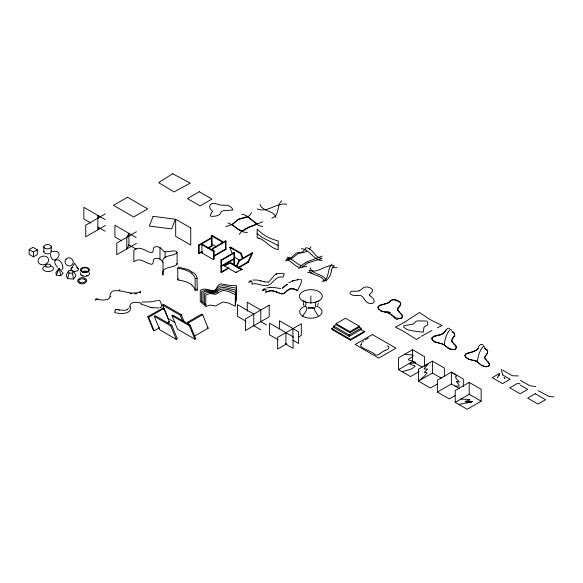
<?xml version="1.0" encoding="UTF-8"?>
<svg xmlns="http://www.w3.org/2000/svg" width="583" height="583" viewBox="0 0 583 583"><rect width="100%" height="100%" fill="white"/><g stroke="black" fill="none" stroke-linecap="round" stroke-linejoin="round"><path stroke-width="0.87" d="M130.585 306.76C131.561 314.259 121.41 314.033 116.527 312.962M454.558 335.108L452.641 338.49L454.164 336.384M267.816 291.405L265.804 292.207C266.897 289.27 264.259 287.062 262.561 290.341L264.573 289.62M129.601 307.328L130.249 304.647L131.692 303.182A4.81 2.777 0 0 1 133.361 302.526L136.4 302.293L141.56 303.065M110.741 296.987L110.821 296.514M50.415 254.305C52.47 269.55 67.482 248.992 52.455 251.564M177.101 252.607C173.093 257.088 160.726 254.152 163.014 263.487L163.014 275.11C160.726 265.775 173.093 268.719 177.101 264.23L177.094 252.41L176.656 251.659A3.695 2.135 0 0 0 175.993 251.193C172.145 250.056 168.05 252.672 164.042 251.477C161.651 249.626 159.793 245.778 155.756 246.755A2.769 1.596 0 0 0 154.743 247.046C152.09 247.964 154.415 251.994 151.762 252.731C145.772 251.863 140.022 244.955 133.835 250.224L133.835 261.847C140.022 256.586 145.772 263.494 151.762 264.354C154.415 263.625 152.09 259.588 154.743 258.677A2.769 1.596 0 0 1 155.756 258.378C158.838 257.978 161.943 259.712 162.948 262.656M67.541 278.674L69.027 273.048L68.284 271.153L71.177 270.155L73.713 271.438L75.921 275.788L73.545 278.987L67.541 278.674L66.2 275.278L68.284 271.153M128.398 308.32L127.393 309.697M303.619 302.482L303.43 304.034L303.983 305.412M487.577 352.664L487.658 351.192A5.05 3.279 -6.2 0 0 487.308 350.419L487.14 350.215M95.896 299.808L95.663 300.165L96.042 298.809M178.187 278.71L177.764 279.906L177.764 268.275L178.187 267.08L188.324 269.623L194.387 273.412A20.522 11.849 0 0 1 196.974 277.348L197.236 290.072L195.13 290.181A18.78 10.844 0 0 0 194.489 288.199L191.749 284.934M239.321 234.337L241.537 231.422L245.8 228.558M298.736 268.639L300.952 265.724L305.208 262.86M400.383 304.945L400.055 305.55L400.623 303.065A5.05 3.279 -6.2 0 0 400.266 302.293C398.24 300.223 394.662 299.181 391.958 299.954C389.852 300.821 394.363 299.079 395.558 299.91M487.432 353.043L486.71 354.245M56.274 275.067L59.24 268.238L63.124 273.434L60.727 275.686L56.274 275.067L55.917 272.436L59.24 268.238L60.727 275.686M498.997 375.467L499.405 374.541L497.284 377.718L497.744 377.369M293.628 288.898L297.673 290.618C298.562 287.259 302.584 282.529 301.163 279.41L300.748 279.607M236.166 266.475L239.008 260.404L252.096 252.847L252.621 253.153L248.365 262.255L238.352 268.034M236.691 266.781L239.533 260.71L252.621 253.153M238.6 267.284L247.841 261.949L252.096 252.847M401.439 318.005L402.489 316.642L401.978 314.944M66.156 259.122C62.272 262.962 69.085 268.778 72.292 264.456C75.761 260.586 69.26 255.194 66.083 259.209M485.187 356.373L485.202 356.344A8.031 5.874 -9.4 0 1 485.479 355.827M478.388 347.453L478.534 347.198C478.293 346.011 481.755 342.52 483.504 345.442M402.292 317.188L401.942 314.9M487.126 353.619L486.667 354.304M317.706 305.434L318.289 303.277M251.535 212.569C249.152 218.457 242.521 217.729 237.769 219.784M310.943 246.871L309.354 249.109M302.723 316.205C304.115 313.414 307.795 309.996 306.578 307.066C303.415 306.847 309.354 301.039 302.562 300.813M486.543 354.471L484.881 357.175A3.957 2.777 -16 0 0 484.874 358.057L486.82 360.746M71.213 268.501L74.66 263.363L78.144 268.559M485.515 355.834L486.368 354.69M399.851 305.871L400.055 305.55L399.734 306.031M452.415 338.81L451.759 340.18A3.957 2.777 -16 0 0 451.752 341.062L454.244 344.283M398.619 307.503L399.457 306.41M402.168 317.378L401.308 318.07A3.002 1.734 0 0 1 400.004 318.464L396.425 318.041L393.197 316.256M73.545 278.987L72.387 273.223L73.713 271.438M398.91 307.11L397.846 309.048A3.957 2.777 -16 0 0 397.832 309.937L398.371 311.052A11.777 8.308 -20.7 0 0 398.532 311.249L398.845 311.643M399.501 306.352L399.326 306.578M446.243 329.657L445.966 330.014L447.977 328.2L449.668 328.433M453.304 337.637L453.035 337.972M398.969 307.037L399.282 306.636M445.922 330.073L446.199 329.708M361.475 343.176L362.028 342.52M216.774 290.604L219.813 287.98L223.478 287.368A10.326 5.961 0 0 1 224.849 287.499L235.962 290.21L235.962 301.834L235.219 301.702M268.799 281.844L273.653 276.342M235.831 221.547L238.44 219.274A7.018 6.289 61 0 1 239.234 218.865L242.244 218.137M235.692 221.686L232.26 224.725L238.578 229.432L242.477 231.189L248.752 227.516L257.577 224.025L246.944 216.584L242.331 218.122M217.204 291.777C222.174 286.268 230.045 290.334 235.641 292.469L235.641 304.093L234.985 303.911M216.993 291.988L214.238 293.264L208.277 292.418A5.291 3.053 0 0 0 206.411 292.783L204.407 293.847L204.407 305.477L205.974 304.566M283.411 287.39L283.746 287.062L283.287 287.506M283.615 287.193L285.094 285.823A19.618 11.325 0 0 1 286.166 284.992L287.098 284.402M283.87 286.938L287.412 284.227M283.076 287.711L282.464 288.272L283.054 287.732M359.011 290.91A4.759 2.747 0 0 0 360.6 290.094L361.008 289.802A11.769 6.799 0 0 0 361.198 289.627L364.076 287.179L367.407 286.996A7.732 4.467 0 0 1 368.762 287.317C370.591 287.878 373.652 289.343 372.231 291.566A7.805 4.504 0 0 1 371.947 291.988L371.663 292.331A11.31 6.53 0 0 1 371.539 292.462L370.46 293.497A6.799 3.928 0 0 0 369.731 294.451M362.874 341.645L363.668 340.946M488.773 365.927L489.523 364.769L489.203 363.362M285.874 291.857L286.647 291.15M286.523 291.26L287.572 290.334M476.952 349.516L478.322 348.415M286.727 291.077L289.955 288.869L293.489 288.862M389.801 301.498L389.145 302.067L391.149 300.383L390.1 301.229M444.873 331.64L443.371 332.929L444.669 331.807M478.49 348.321L476.486 349.938M477.083 349.399L475.721 350.551M285.59 292.119L284.97 292.651M285.459 292.229L285.167 292.491M379.978 353.67L380.684 353.065A19.035 10.99 0 0 1 382.951 351.607L385.305 350.376M379.89 353.75L379.628 353.976A12.928 7.462 0 0 1 378.564 354.792L376.122 355.04A6.807 3.928 0 0 1 375.357 354.704A18.277 10.552 0 0 1 374.395 354.18C372.683 351.309 357.313 347.446 361.176 344.327M488.882 365.84L489.494 364.062L487.927 361.832M287.652 290.261C290.465 287.434 294.677 288.847 297.673 290.618M444.771 331.727L445.689 331.166M389.072 302.125L387.061 303.335M273.893 275.453L277.741 273.522L282.901 273.34M284.562 292.972L284.854 292.746L284.438 293.06M442.883 333.323L443.35 332.951L441.003 334.453M268.063 282.464L268.442 282.172M237.849 219.674L231.968 224.462L225.73 226.751M475.859 350.449L470.714 352.431M283.702 273.689L284.198 273.893L282.952 277.129C277.668 275.562 274.6 280.583 271.102 283.447C265.396 289.081 258.174 281.924 251.914 284.191C253.015 281.254 250.369 279.046 248.671 282.318L251.411 281.451M404.923 321.976L419.549 312.517L430.057 319.579L442.082 325.496L437.418 327.814M215.652 291.719C211.702 293.635 206.863 289.212 203.03 292.688L203.03 304.319L205.041 303.357M404.689 322.137L395.478 327.172L402.868 330.911L416.532 339.488L418.383 338.278M421.29 336.355L431.821 330.51M420.154 337.112L418.856 337.972M361.285 344.262L361.766 343.955M288.716 282.791L292.753 280.897M365.177 339.86L365.76 339.51M271.846 218.122C280.029 215.513 276.466 205.056 281.764 200.727M322.108 281.523C330.291 278.914 326.728 268.457 332.026 264.128M29.15 249.56L33.034 247.323L37.305 249.786L37.305 254.618L33.42 256.863L29.15 254.392L29.15 249.56L33.42 252.031L37.305 249.786M105.355 213.844L85.723 225.184L85.723 236.815L105.355 225.475M136.4 231.772L116.768 243.111L116.768 254.735L136.4 243.403M211.316 235.721L211.935 235.364L222.633 241.537L222.006 241.894L211.316 235.721L211.316 238.44M202.199 251.776L199.16 253.532L198.599 253.211L198.599 245.064L211.527 237.602L212.081 237.922L212.081 246.07L208.284 248.263M198.599 245.064L199.16 245.385L212.081 237.922M201.915 244.794L202.651 244.372L214.165 251.018L214.165 259.165L213.429 259.588L201.915 252.942L201.915 244.794L213.429 251.441L214.165 251.018M198.599 253.211L201.638 251.455M207.723 247.943L211.527 245.749L212.081 246.07M201.915 252.942L202.651 252.519M212.416 250.275L212.416 248.467L225.504 240.91L226.036 241.209L226.036 249.356L213.713 256.469M212.416 248.467L212.941 248.773L226.036 241.209M213.954 255.726L225.504 249.058L226.036 249.356M232.369 253.634L229.811 247.374L230.438 247.017L241.136 253.19L243.366 258.663M229.09 268.093L221.489 272.48L220.935 272.159L220.935 260.047L233.856 252.585L234.417 252.905L234.417 265.017L233.856 264.697L233.856 252.585M220.935 260.047L221.489 260.368L234.417 252.905M229.811 247.374L240.509 253.554L241.136 253.19M224.244 265.833L230.722 262.671L242.236 269.317L241.5 269.747L229.986 263.093L224.244 265.833L235.758 272.487L242.236 269.317M229.986 263.093L230.722 262.671M175.046 322.523L168.137 318.529L162.591 305.018L163.604 304.435L181.255 314.631L184.192 321.78M220.935 272.159L228.536 267.772M159.531 327.69L154.174 330.787L153.314 330.291L147.761 316.773L163.072 307.933L163.932 308.436L169.485 321.947L167.19 323.274M147.761 316.773L148.621 317.276L163.932 308.436M154.233 316.321L155.253 315.731L171.774 325.27L177.327 338.781L176.306 339.372L159.786 329.832L154.233 316.321L170.753 325.861L176.306 339.372M235.758 272.487L236.501 272.057M171.97 315.651L172.816 315.163L190.196 325.197L195.75 338.708L194.904 339.197L177.523 329.162L171.97 315.651L189.351 325.686L194.904 339.197M162.591 305.018L180.242 315.214L181.255 314.631M170.753 325.861L171.774 325.27M188.345 324.753L187.369 322.363L201.652 314.12L202.636 314.682L208.182 328.193L194.649 336.012M187.369 322.363L188.345 322.931L202.636 314.682M189.351 325.686L190.196 325.197M286.8 343.766L277.632 349.057L277.632 337.426L301.309 323.762L301.309 335.385L298.256 337.149M336.114 323.682L345.515 318.252L359.317 326.225L359.317 327.209L349.917 332.638L336.114 324.665L336.114 323.682L349.917 331.647L359.317 326.225M358.691 326.844L361.015 328.185L361.015 329.599L349.232 336.398L333.731 327.449L333.731 326.035L336.872 324.228M360.309 329.191L364.2 331.443L364.2 332.317L350.507 340.224L331.814 329.431L331.814 328.557L334.095 327.238M333.731 326.035L349.232 334.992L361.015 328.185M331.814 328.557L350.507 339.35L364.2 331.443M424.526 366.78L424.526 356.607L412.575 349.713L398.575 357.794L398.575 369.658L410.527 376.56L419.082 371.619M398.575 369.658L412.575 361.577L422.289 367.181M444.363 376.538L444.363 368.062L432.411 361.161L418.412 369.243L418.412 381.107L430.363 388.008L437.359 383.971M441.375 378.199L432.411 373.025L418.412 381.107L424.249 376.275L426.975 373.142L426.603 372.45L424.06 372.435L427.689 369.141L424.06 368.915L428.104 364.113L424.111 365.949M463.325 386.638L463.325 379.008L451.373 372.107L437.374 380.189L437.374 392.06L451.373 383.978L459.593 388.723M469.206 382.404L455.206 390.486L455.206 402.35L467.158 409.251L481.157 401.17L481.157 389.306L469.206 382.404L469.206 394.268L455.206 402.35M455.549 395.369L449.325 398.961L437.374 392.06M499.799 373.273L492.198 377.66L502.553 383.636L510.154 379.249L502.393 374.767M127.466 309.646L124.675 310.316L119.442 309.988M366.474 339.102L368.325 338.096M306.847 251.237L304.319 252.286L298.328 253.452L291.376 258.765L285.138 261.046M387.564 303.109L379.956 305.317L381.173 304.931M385.465 350.296C387.571 349.742 390.982 347.22 387.404 345.908M441.265 334.329L436.179 335.757M247.943 227.436L262.751 221.824M307.358 261.731L322.159 256.119M401.242 318.107L398.867 318.5M202.891 302.548L201.66 303.16L201.66 291.529L204.611 290.385A4.832 2.791 0 0 1 206.236 290.239C209.355 289.831 213.626 293.22 216.096 290.086A23.575 13.613 0 0 0 216.49 289.518C219.747 282.493 228.536 287.317 233.972 287.732A22.861 13.198 0 0 0 236.283 287.951L236.283 299.582A22.861 13.198 0 0 1 235.488 299.516M265.804 292.207L265.921 292.156A19.603 11.317 0 0 1 266.781 291.791L270.439 290.837A5.247 3.024 0 0 1 271.642 290.808L276.05 291.784M309.23 262.503L322.173 258.444C314.638 258.196 313.166 248.307 306.126 247.739L302.956 251.674L300.981 252.461L296.47 252.927L291.551 257.285L286.238 259.136C292.272 261.097 295.574 268.566 302.73 267.655L304.071 265.462L307.46 263.327A9.678 2.777 -21.1 0 1 309.209 262.481M202.046 301.185L200.282 301.994L200.282 290.37C204.946 286.851 210.434 291.915 215.142 289.999C217.095 288.308 217.284 284.934 220.075 284.14A3.258 1.88 0 0 1 221.197 283.906L230.518 285.517L236.603 285.692L236.603 297.323M293.067 280.787L299.407 279.461M292.571 280.955L293.249 280.722M318.719 301.054C312 301.273 317.757 307.008 314.776 307.292C313.319 310.09 317.247 313.712 318.558 316.452M386.238 303.634L385.735 303.787M434.772 336.143L434.335 336.289L436.099 335.779M61.871 269.645L62.92 268.406L62.643 265.775M266.147 289.226L263.72 289.897A17.556 10.137 0 0 0 262.561 290.341M313.443 308.611L313.064 308.713M264.646 289.598L265.236 289.438M402.226 371.765C406.409 370.088 412.05 369.877 415.103 366.284L414.979 365.847C396.819 360.432 429.292 365.884 408.457 359.908L408.858 358.924L412.728 356.607L413.311 355.572L410.993 354.814L404.281 354.5M468.236 353.043L465.773 354.092L468.805 352.89M358.982 290.902L358.764 290.961A5.254 3.032 0 0 1 357.998 291.099L357.007 291.194A11.558 6.668 0 0 1 356.57 291.216L355.309 291.245M434.86 336.121L437.651 335.429M381.209 304.916L381.843 304.749M468.28 353.028L469.33 352.759M472.405 352.015L469.978 352.606M313.384 307.831L308.298 307.824M157.527 300.566L150.348 301.885L142.369 302.038M385.02 303.983L383.833 304.268M468.885 352.868L470.321 352.526M382.054 304.698L382.477 304.588M382.565 304.574L383.658 304.311M469.41 352.737L469.898 352.628M266.948 287.856L272.436 287.288L280.671 288.527M437.731 335.407L439.342 335.028A7.535 3.95 -16 0 0 440.07 334.788M313.333 307.992L308.137 307.941M267.626 281.953L264.842 281.866L257.22 280.059L252.956 280.037M297.949 279.621L297.264 279.716M458.857 404.456L471.727 402.008L468.951 401.76M158.97 307.933L151.398 307.591L140.773 303.925M136.954 293.643L134.622 293.803M191.749 273.31L194.482 276.568A18.78 10.844 0 0 1 195.13 278.557L197.236 278.441M453.414 349.632C456.737 349.997 457.283 345.726 454.288 344.327M332.412 267.641L337.032 267.67M466.021 401.862L472.507 401.563L465.679 401.876M453.326 349.632L452.211 349.581M356.373 295.377L359.361 295.428A4.336 2.507 0 0 1 361.045 295.763L361.278 295.873A4.7 2.711 0 0 1 362.174 296.441L362.575 296.805A10.815 6.245 0 0 1 362.918 297.184L364.062 298.868M356.293 295.377C353.262 296.638 346.703 292.695 351.797 291.311A5.713 3.301 0 0 1 352.015 291.289L354.661 291.245M469.096 401.672L465.008 401.454L469.359 400.193L469.993 399.829L469.563 399.508L460.905 399.064M535.719 386.595L529.86 385.735L520.4 380.364M553.85 396.885L549.98 396.535A9.816 5.67 0 0 1 548.224 396.083L538.24 390.661M518.462 375.94L512.391 375.744L502.757 370.176M312.889 273.369L307.656 272.341M69.027 273.048L72.387 273.223M286.763 204.276C276.342 202.192 267.714 213.283 257.394 208.947M131.787 293.752L130.14 293.613M247.309 232.369C239.278 232.974 234.876 225.191 227.931 222.932M306.724 266.671C298.685 267.269 294.291 259.493 287.339 257.227M426.712 321.044L417.362 320.861L415.65 321.583L414.178 323.456L412.895 324.141L403.822 325.766L403.669 327.034L406.089 328.899A15.216 8.781 0 0 0 407.925 329.745L411.984 330.809L423.309 332.186L424.001 327.07L427.791 324.738L427.565 321.532M281.589 293.774A3.629 2.099 0 0 1 281.298 293.715A4.73 2.733 0 0 1 280.904 293.628L284.059 293.307A2.806 1.618 0 0 1 281.56 293.876M241.901 214.311C250.486 215.171 253.933 225.687 262.773 226.466M301.316 248.606C309.894 249.473 313.341 259.989 322.18 260.761M452.131 349.574L450.178 349.122M118.262 309.828L119.471 309.996M96.997 298.671L97.995 298.817M95.809 299.334L102.87 300.099L107.957 299.378L109.524 297.971L110.486 293.373L112.155 291.442A4.81 2.777 0 0 1 113.823 290.786C121.198 289.817 128.289 293.817 135.73 292.906A14.794 8.541 0 0 0 140.299 292.149M118.291 309.835L115.638 309.413M119.121 289.933L119.916 290.057M152.17 307.744L150.625 307.409M455.024 386.084L459.215 386.208L458.908 384.671L456.197 381.348L459.346 382.084L455.607 377.485L455.542 376.771L456.584 376.093L456.416 375.488L451.373 372.107L451.373 383.978M472.427 360.199L472.886 360.294M473.068 360.338L475.917 361.088M473.265 360.381L469.016 359.31M385.356 312.065L386.544 312.335M384.999 311.985L384.386 311.847M440.537 343.482L435.319 342.112M471.778 360.054L468.921 359.281M440.624 343.496L443.605 344.407L445.857 346.127M384.299 311.825L383.767 311.694M273.879 291.136L276.378 291.901M383.68 311.672L382.973 311.49M263.472 281.538L264.106 281.706M260.324 280.693L261.038 280.875M308.349 308.64L308.203 308.589M518.826 383.25L519.978 384M79.827 283.272C83.354 285.721 90.329 280.489 84.615 278.229C81.059 275.752 74.107 281.079 79.871 283.287M84.105 279.148C81.27 277.683 75.863 280.802 80.381 282.361C83.187 284.147 88.084 280.336 84.265 279.199M280.328 293.453L279.68 293.22M280.197 293.409L279.6 293.191M450.112 349.093L447.933 348.036M276.116 291.806L277.078 292.17M276.444 291.923L277.399 292.294M389.109 313.02L393.161 316.226M389.298 313.122L381.676 311.082L378.578 308.99L380.786 310.703M475.888 361.074L479.182 363.34M277.246 292.229L278.339 292.673M279.395 293.103L278.222 292.622M435.239 342.075L434.86 341.915M482.177 365.665L485.61 366.605L488.306 366.219A3.002 1.734 0 0 1 487.038 366.583C485.756 367.749 478.949 363.923 482.068 365.607M434.78 341.878L432.258 339.772L434.605 341.784L443.211 344.247L446.214 346.499M451.985 331.844L452.401 332.04M485.522 349.042L487.096 350.179L486.207 349.392M278.193 245.509L262.27 237.514L257.161 233.703M518.243 383.92L517.376 383.425L509.775 387.812L520.123 393.787L527.724 389.4L520.393 385.166M504.696 378.294L505.016 378.476L503.894 377.23M247.841 261.949L248.365 262.255M212.074 244.313L216.657 246.959M234.41 257.205L239.759 260.288M239.008 260.404L239.533 260.71M469.206 394.268L481.157 401.17M105.129 219.623L83.872 207.344L83.872 218.975L90.963 223.07M136.182 237.543L114.917 225.271L114.917 236.902L121.22 240.539M98.046 227.159L105.129 231.247M128.304 244.627L136.182 249.174M260.324 321.386L266.475 324.935M292.943 340.217L298.613 343.489L298.613 331.865L279.403 320.774L279.403 328.827M246.048 321.255L237.427 316.278L237.427 304.647L253.78 314.091L253.78 325.722M253.095 325.321L260.929 329.847M278.186 339.809L269.565 334.831L269.565 323.201L293.067 336.77L293.067 348.401L285.233 343.875M207.205 327.631L208.182 328.193M168.625 321.452L169.485 321.947M452.794 332.252L454.179 333.425A5.05 3.279 -6.2 0 1 454.543 334.19L454.602 334.985L454.383 333.877M477.331 361.759L480.873 364.907L479.488 363.661M447.89 348.007L446.272 346.557M393.955 316.868L392.446 315.527M391.04 314.171L391.791 314.856M486.258 349.443L485.887 349.115A2.769 2.15 -19.4 0 0 485.377 348.78M399.537 312.371L400.485 313.304M487.366 361.278L487.84 361.744M400.332 313.151L401.782 314.696L400.579 313.399M399.763 312.597L398.925 311.73M391.827 314.886L392.293 315.367M399.406 312.24L398.058 310.55M445.886 346.156L449.588 348.904L453.917 349.589A3.002 1.734 0 0 0 455.185 349.224C458.413 347.074 454.055 344.393 452.554 342.527M57.462 267.254C49.788 258.291 60.668 256.87 62.694 265.928M485.552 359.368L489.173 363.318M176.817 263.465L177.101 264.23M364.12 298.962C369.462 308.006 380.021 302.234 369.913 295.807A5.757 3.323 0 0 1 369.826 295.639M310.185 267.808C312.794 275.351 324.381 273.493 326.232 281.006M259.923 204.407C262.532 211.95 274.112 210.091 275.97 217.605M188.345 322.931L189.322 325.314M180.242 315.214L182.53 320.774M163.072 307.933L163.728 309.529M148.621 317.276L154.174 330.787M451.636 330.452L451.308 329.657L450.331 329.41C446.454 333.396 444.669 339.364 444.348 344.844M240.509 253.554L242.426 258.247M140.073 292.404C141.13 294.291 140.299 290.064 139.942 291.77M303.495 304.355L303.648 304.8M501.176 369.272L502.772 374.84M196.967 288.979L197.236 290.072M484.939 348.765L484.429 346.652L483.453 346.411C479.569 350.39 477.783 356.359 477.462 361.839M432.411 361.161L432.411 373.025M412.575 349.713L412.575 361.577M350.507 339.35L350.507 340.224M349.917 331.647L349.917 332.638M349.232 334.992L349.232 336.398M310.856 296.062L310.856 303.211M292.943 328.586L292.943 337.535M285.918 332.645L285.918 344.276M260.805 321.663L260.805 310.032L247.265 302.22L247.265 311.162M225.504 240.91L225.504 249.058M222.006 241.894L222.006 243.709M221.489 260.368L221.489 272.48M213.429 251.441L213.429 259.588M212.941 248.773L212.941 250.581M211.527 237.602L211.527 245.749M199.16 245.385L199.16 253.532M195.13 278.557L195.13 290.181M165.069 251.572L165.069 257.832M159.982 247.535L159.982 259.165M51.26 246.66L51.26 251.667M43.812 246.777L43.812 251.783M33.42 252.031L33.42 256.863M158.474 300.522A3.804 1.326 74.8 0 1 161.221 303.983A3.804 1.326 74.8 0 1 159.975 307.154M115.478 312.145A1.691 0.386 -80.5 0 1 114.887 312.32A1.691 0.386 -80.5 0 1 115.245 309.93A1.691 0.386 -80.5 0 1 115.806 309.901M88.98 272.531A4.562 2.631 0 0 1 85.125 276.364A4.562 2.631 0 0 1 80.694 272.742M82.29 271.583A4.562 2.631 0 0 1 87.217 271.452M87.035 275.46A3.666 2.113 0 0 1 86.59 275.613M83.078 275.562A3.666 2.113 0 0 1 82.859 275.482M81.926 274.95A3.666 2.113 0 0 1 81.788 274.826M82.801 272.006A3.666 2.113 0 0 1 86.984 271.984M50.327 265.688A5.356 3.09 0 0 1 52.31 270.41A5.356 3.09 0 0 1 43.893 270.41A5.356 3.09 0 0 1 45.875 265.688M76.694 267.51A3.717 2.143 0 0 1 77.444 270.723A3.717 2.143 0 0 1 71.833 270.694A3.717 2.143 0 0 1 72.678 267.488M50.991 250.916A3.724 2.15 0 0 1 47.638 253.875A3.724 2.15 0 0 1 44.009 251.033M216.759 290.604A10.968 6.333 0 0 1 215.674 291.726M177.735 279.993A22.606 13.052 0 0 1 191.858 284.89M177.735 268.369A22.606 13.052 0 0 1 191.858 273.259M97.857 218.18A3.381 1.953 0 0 0 97.857 215.419L97.857 229.804A3.381 1.953 0 0 0 98.25 227.326M487.315 350.143A5.291 3.593 -15.5 0 1 487.366 352.642M487.526 353.072A7.659 4.722 -18.6 0 1 487.264 353.597M485.056 356.351A4.606 3.309 -11.9 0 0 485.056 358.662A9.16 6.442 -18.2 0 0 485.595 359.339M476.027 361.052A3.921 1.144 12.5 0 1 477.404 361.759M473.156 360.214A6.304 1.552 14.1 0 1 476.114 360.964M475.582 350.529A5.072 1.756 -15.9 0 1 472.383 351.819M477.011 349.887A9.845 3.396 -19 0 1 476.449 350.405M484.888 348.845A4.628 3.134 -9.1 0 1 485.122 348.911M316.613 306.206A11.201 6.471 0 0 1 319.448 315.906A11.201 6.471 0 0 1 302.417 316.015A11.201 6.471 0 0 1 304.88 306.286M267.925 291.245A7.28 4.205 0 0 1 273.952 291.026M452.313 331.501A5.276 3.738 -11.2 0 1 454.434 333.87M454.638 335.087A5.451 3.447 -5.1 0 1 454.733 336.406M451.854 341.733A4.963 3.301 -19.4 0 1 452.619 338.876M452.474 342.352A8.832 6.275 -23.1 0 1 451.985 341.682M441.193 334.627A4.861 2.521 -16 0 1 440.172 335.028M443.335 333.308A5.334 1.989 -18.2 0 1 441.805 334.467M444.742 331.261A3.768 2.099 11.3 0 1 445.325 330.853M399.377 301.681A5.568 3.527 -2.6 0 1 400.499 305.026M395.281 300.449A7.958 4.096 4.1 0 1 399.064 301.79M399.923 305.907A11.208 6.697 -21.5 0 1 399.763 306.141M397.97 310.586A5.305 4.103 0 0 1 398.16 307.409M398.021 319.601A6.945 3.578 -0.4 0 1 393.758 316.882M388.234 313.195A5.721 1.122 21.9 0 1 389.597 313.946M386.354 311.555A4.941 1.836 9.9 0 1 390.544 312.648M382.995 311.752A6.916 3.724 21.1 0 1 380.633 310.95M385.596 303.393A8.971 2.565 -15.2 0 1 384.977 303.561M386.952 303.277A5.254 2.405 -15 0 1 386.23 303.532M389.393 302.111A5.203 2.026 -17.3 0 1 387.979 303.211M369.746 295.45A3.994 2.303 0 0 1 369.695 294.655M305.31 262.882A16.273 4.577 -21.8 0 1 307.43 261.767M245.895 228.58A16.273 4.577 -21.8 0 1 248.023 227.465M377.973 307.387L378.556 308.968L378.075 306.833L379.912 305.339L378.469 306.206L377.973 307.358M431.886 338.497L432.243 339.743L432.105 337.71L434.328 336.289L432.389 337.338L431.886 338.468M465.008 355.506L466.014 357.576L468.659 359.186L465.372 356.76L465.023 355.324L465.737 354.114L465.008 355.506M212.533 211.491C210.332 214.61 208.073 217.102 214.231 216.227A12.52 7.229 0 0 0 216.235 215.936L219.755 214.559L221.387 211.593L222.4 210.842L232.573 210.018A0.918 0.532 0 0 0 232.872 209.742L231.801 207.883A15.989 9.233 0 0 0 230.657 206.907L228.179 205.544A4.985 2.879 0 0 0 227.049 205.252L222.043 205.216A4.853 2.806 0 0 1 221.285 205.143C217.641 204.648 211.148 200.785 209.742 206.178A13.045 7.535 0 0 0 209.742 207.242L209.997 208.24A7.579 4.38 0 0 0 210.499 209.078L212.533 211.491M331.508 270.169C330.984 274.768 328.856 279.614 324.17 281.261C322.341 274.404 311.832 276.641 308.917 270.075C317.954 274.28 325.394 263.844 334.525 265.899L332.434 267.393L331.508 270.169M153.103 216.351L149.365 226.066L171.65 228.922L175.381 219.208L153.103 216.351M128.901 233.346L126.81 237.31L126.81 248.941L128.901 244.977L128.901 233.346M217.969 292.95L215.812 294.255A1.742 1.006 0 0 1 215.178 294.328L209.938 293.424L205.777 295.013L205.777 306.636L209.938 305.055L215.178 305.951A1.742 1.006 0 0 0 215.812 305.886L222.189 302.329A5.181 2.988 0 0 1 223.785 302.14L228.879 303.124L235.321 306.352L235.321 294.721L228.879 291.493L223.785 290.509A5.181 2.988 0 0 0 222.189 290.706L217.969 292.95M172.648 173.749L158.612 182.617L174.077 191.945L190.196 183.098L172.648 173.749M127.524 197.236L113.474 205.347L133.638 216.985L147.681 208.874L127.524 197.236M199.269 191.72L187.398 198.577L200.107 205.916L211.986 199.058L199.269 191.72M233.856 258.641L220.935 266.103L221.489 266.424L234.417 258.961L233.856 258.641M269.171 305.201L245.494 318.872L245.494 330.503L269.171 316.831L269.171 305.201M372.355 334.569L355.185 344.48L378.768 358.1L395.944 348.189L372.355 334.569M535.23 393.729L527.63 398.116L537.978 404.092L545.579 399.705L535.23 393.729M276.422 273.944L275.956 274.141L276.422 273.944M270.716 287.302L270.177 287.339L270.716 287.302M258.786 238.156L257.161 237.806L257.161 229.075C262.787 235.022 270.213 239.117 278.193 240.874L278.193 249.611C270.206 248.394 266.088 240.495 258.786 238.156M190.743 227.96L175.68 219.266L175.68 236.326L190.743 245.028L190.743 227.96M82.538 272.174A4.562 2.631 0 0 0 89.483 270.002A4.562 2.631 0 0 0 82.75 267.619A4.562 2.631 0 0 0 82.538 272.174M83.005 271.736A3.666 2.113 0 0 0 88.587 269.987A3.666 2.113 0 0 0 83.172 268.071A3.666 2.113 0 0 0 83.005 271.736M46.808 266.948A2.594 1.494 0 0 0 50.692 265.651A2.594 1.494 0 0 0 46.808 264.354A2.594 1.494 0 0 0 46.808 266.948M41.364 264.689A5.364 4.329 -14.6 0 0 48.586 259.369A5.364 4.329 -14.6 0 0 40.059 257.3A5.364 4.329 -14.6 0 0 41.364 264.689M45.532 248.533A3.724 2.15 0 0 0 51.26 246.813A3.724 2.15 0 0 0 45.817 244.809A3.724 2.15 0 0 0 45.532 248.533M304.45 301.732A11.427 6.595 0 0 0 322.253 296.74A11.427 6.595 0 0 0 305.856 290.334A11.427 6.595 0 0 0 304.45 301.732"/></g></svg>
